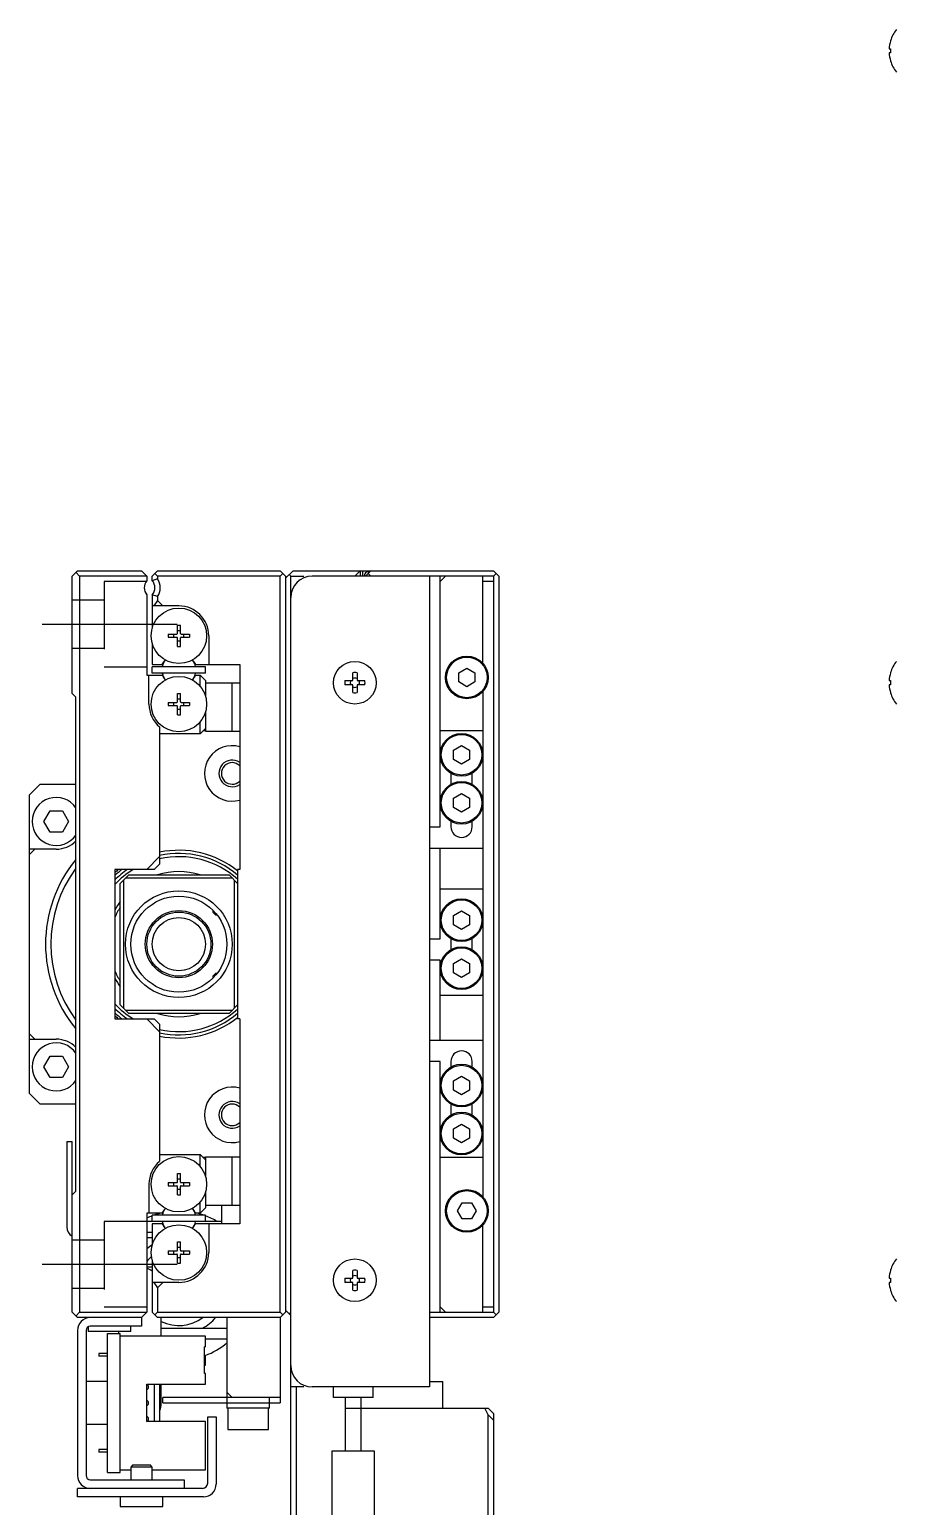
# Model space of a CAD drawing. Extents: x 0 to 718, y -8 to 409.
# Drawn here: x 0 to 81.3, y 241.6 to 380 of the extents above; entities that cross this region are included whole.
import ezdxf

# ---------------------------------------------------------------- set-up
doc = ezdxf.new("R2010")
doc.units = 0
doc.header["$LTSCALE"] = 0.5
doc.linetypes.add('CENTER', pattern=[50.8, 31.75, -6.35, 6.35, -6.35])
doc.linetypes.add('DASHED', pattern=[19.05, 12.7, -6.35])
for name, color, linetype in [('MSM_CENTER', 1, 'CENTER'), ('MSM_CONTINUOUS', 7, 'CONTINUOUS'), ('MSM_DASHED', 4, 'DASHED'), ('MSM_NARROW', 5, 'CONTINUOUS')]:
    doc.layers.add(name, color=color, linetype=linetype)

msp = doc.modelspace()

# ---------------------------------------------------------------- linework, layer by layer
at = {"layer": 'MSM_CENTER'}
for p, q in [((1.18, 324.31), (13.83, 324.31)), ((1.18, 264.31), (13.83, 264.31))]:
    msp.add_line(p, q, dxfattribs=at)
at = {"layer": 'MSM_CONTINUOUS'}
for p, q in [((80.58, 378.23), (80.72, 378.23)), ((80.72, 378.98), (80.72, 378.95)), ((80.72, 378.23), (80.72, 377.83)), ((80.72, 377.83), (80.58, 377.83)), ((80.72, 377.1), (80.72, 377.08)), ((4.5, 329.31), (4, 328.81)), ((4, 317.81), (4, 328.81)), ((4.35, 329.16), (4.7, 328.81)), ((4.5, 329.31), (10.5, 329.31)), ((4.7, 328.81), (4.7, 259.81)), ((11, 328.81), (4.7, 328.81)), ((11, 328.81), (10.5, 329.31)), ((11, 328.81), (11, 328.37)), ((11.5, 328.81), (12, 329.31)), ((11.5, 328.37), (11.5, 328.81)), ((12, 328.54), (11.5, 328.37)), ((11.75, 329.06), (12, 328.81)), ((12, 329.31), (23.5, 329.31)), ((12, 328.81), (12, 328.54)), ((23.5, 328.81), (12, 328.81)), ((24, 328.81), (23.5, 329.31)), ((23.5, 328.81), (23.75, 329.06)), ((23.5, 259.81), (23.5, 328.81)), ((24.7, 329.31), (24, 328.61)), ((24, 328.81), (24, 259.81)), ((24.35, 328.96), (24.5, 328.81)), ((24.5, 328.81), (25.7, 328.81)), ((24.5, 237.31), (24.5, 328.81)), ((24.7, 329.31), (43.5, 329.31)), ((43.5, 328.81), (26.5, 328.81)), ((30.5, 328.81), (31, 329.31)), ((31, 329.31), (31, 328.81)), ((31.2, 329.31), (31.2, 328.81)), ((31.4, 328.91), (31.4, 328.81)), ((32, 329.31), (31.5, 328.81)), ((31.7, 329.21), (31.9, 329.21)), ((31.75, 329.06), (32, 328.81)), ((37.5, 328.81), (37.5, 252.81)), ((38.5, 328.31), (39, 328.81)), ((38.5, 305.31), (38.5, 328.81)), ((42.5, 320.63), (42.5, 328.81)), ((43.5, 328.31), (42.5, 328.31)), ((44, 328.81), (43.5, 329.31)), ((43.5, 328.81), (43.75, 329.06)), ((43.5, 328.81), (43.5, 259.81)), ((44, 328.81), (44, 259.81)), ((11, 327.05), (11, 319.51)), ((12, 326.88), (11.5, 327.05)), ((11.5, 327.05), (11.5, 323.92)), ((12, 326.88), (12, 326.51)), ((14, 326.01), (11.5, 326.01)), ((12, 326.51), (11.65, 326.01)), ((12.5, 326.01), (12, 326.51)), ((13.86, 324.21), (14.15, 324.21)), ((13.86, 323.42), (13.86, 324.21)), ((14.15, 323.42), (14.15, 324.21)), ((13, 323.36), (13.8, 323.36)), ((13, 323.36), (13, 323.07)), ((13, 323.07), (13.8, 323.07)), ((13.53, 323.07), (13.53, 323.36)), ((14.15, 323.68), (13.86, 323.68)), ((13.86, 322.21), (13.86, 323.01)), ((13.86, 322.74), (14.15, 322.74)), ((14.15, 322.21), (14.15, 323.01)), ((14.21, 323.36), (15, 323.36)), ((14.21, 323.07), (15, 323.07)), ((14.47, 323.07), (14.47, 323.36)), ((15, 323.36), (15, 323.07)), ((16.8, 323.21), (16.8, 320.51)), ((11.5, 322.5), (11.5, 320.51)), ((13.86, 322.21), (14.15, 322.21)), ((11.5, 320.51), (12.45, 320.51)), ((11.5, 319.71), (11.5, 320.31)), ((16.5, 320.31), (11.5, 320.31)), ((12.45, 320.51), (12.6, 320.77)), ((15.4, 320.77), (15.55, 320.51)), ((15.55, 320.51), (19.7, 320.51)), ((16.5, 319.71), (16.5, 320.31)), ((19.7, 320.51), (19.7, 301.31)), ((30.3, 319.01), (30.3, 319.74)), ((30.7, 319.74), (30.7, 319.01)), ((40.25, 319.74), (41, 320.18)), ((40.25, 318.88), (40.25, 319.74)), ((41, 320.18), (41.75, 319.74)), ((41.75, 319.74), (41.75, 318.88)), ((80.72, 319.76), (80.72, 319.74)), ((11, 319.51), (12.45, 319.51)), ((11.2, 316.81), (11.2, 319.51)), ((16.5, 319.71), (11.5, 319.71)), ((12.45, 319.51), (12.58, 319.29)), ((15.55, 319.51), (15.42, 319.29)), ((15.55, 319.51), (16, 319.51)), ((16, 318.47), (16, 319.51)), ((16.5, 319.01), (16, 319.51)), ((16.5, 319.01), (16.5, 317.52)), ((19.7, 318.76), (16.5, 318.76)), ((19, 314.26), (19, 318.76)), ((29.57, 319.01), (30.3, 319.01)), ((30.3, 318.61), (29.57, 318.61)), ((30.3, 317.88), (30.3, 318.61)), ((30.7, 319.01), (31.43, 319.01)), ((31.43, 318.61), (30.7, 318.61)), ((30.7, 318.61), (30.7, 317.88)), ((41, 318.44), (40.25, 318.88)), ((41.75, 318.88), (41, 318.44)), ((80.58, 319.01), (80.72, 319.01)), ((80.72, 318.61), (80.58, 318.61)), ((80.72, 319.01), (80.72, 318.61)), ((4.35, 317.46), (4, 317.81)), ((4.35, 271.16), (4.35, 317.46)), ((13.86, 317.81), (14.15, 317.81)), ((13.86, 317.02), (13.86, 317.81)), ((14.15, 317.28), (13.86, 317.28)), ((14.15, 317.02), (14.15, 317.81)), ((42.5, 317.99), (42.5, 270.63)), ((80.72, 317.88), (80.72, 317.86)), ((13, 316.96), (13.8, 316.96)), ((13, 316.96), (13, 316.67)), ((13, 316.67), (13.8, 316.67)), ((13.53, 316.67), (13.53, 316.96)), ((13.86, 315.81), (13.86, 316.61)), ((13.86, 316.34), (14.15, 316.34)), ((13.86, 315.81), (14.15, 315.81)), ((14.15, 315.81), (14.15, 316.61)), ((14.21, 316.96), (15, 316.96)), ((14.21, 316.67), (15, 316.67)), ((14.47, 316.67), (14.47, 316.96)), ((15, 316.96), (15, 316.67)), ((16.5, 316.1), (16.5, 314.26)), ((12.2, 314.67), (12.2, 301.81)), ((16, 314.01), (16, 315.15)), ((16, 314.01), (16.5, 314.51)), ((16.5, 314.31), (16.3, 314.31)), ((16.5, 314.26), (19.7, 314.26)), ((42.5, 314.31), (38.5, 314.31)), ((16, 314.01), (12.2, 314.01)), ((39.75, 312.49), (40.5, 312.93)), ((40.5, 312.93), (41.25, 312.49)), ((39.75, 311.63), (39.75, 312.49)), ((40.5, 311.19), (39.75, 311.63)), ((41.25, 311.63), (40.5, 311.19)), ((41.25, 312.49), (41.25, 311.63)), ((39.5, 310.33), (39.5, 309.29)), ((41.5, 309.29), (41.5, 310.33)), ((1, 309.31), (0, 308.31)), ((1, 309.31), (4.35, 309.31)), ((0, 280.31), (0, 308.31)), ((39.75, 307.99), (40.5, 308.43)), ((39.75, 307.13), (39.75, 307.99)), ((40.5, 308.43), (41.25, 307.99)), ((41.25, 307.99), (41.25, 307.13)), ((1.35, 305.81), (1.92, 306.81)), ((1.92, 306.81), (3.08, 306.81)), ((3.08, 306.81), (3.65, 305.81)), ((40.5, 306.69), (39.75, 307.13)), ((41.25, 307.13), (40.5, 306.69)), ((1.92, 304.81), (1.35, 305.81)), ((3.08, 304.81), (1.92, 304.81)), ((3.65, 305.81), (3.08, 304.81)), ((37.5, 305.31), (38.5, 305.31)), ((39.5, 305.83), (39.5, 305.31)), ((41.5, 305.31), (41.5, 305.83)), ((0, 302.71), (0.5, 303.21)), ((2.5, 303.21), (0, 303.21)), ((37.5, 303.31), (42.5, 303.31)), ((38.5, 294.81), (38.5, 303.31)), ((10.99, 301.31), (12.2, 302.52)), ((12.2, 301.81), (11.7, 301.31)), ((8, 301.31), (8, 287.31)), ((11.7, 301.31), (8, 301.31)), ((8.5, 300.01), (9.3, 300.81)), ((19, 300.51), (9, 300.51)), ((9.3, 300.81), (18.7, 300.81)), ((18.7, 300.81), (19.5, 300.01)), ((19.5, 301.31), (19.5, 287.31)), ((19.7, 301.31), (19.5, 301.31)), ((8.5, 288.61), (8.5, 300.01)), ((8.8, 300.31), (8.8, 288.31)), ((19.2, 288.31), (19.2, 300.31)), ((38.5, 299.51), (42.5, 299.51)), ((17.2, 297.29), (17.2, 297.47)), ((17.2, 297.29), (17.43, 297.06)), ((17.43, 297.23), (17.43, 297.06)), ((17.43, 297.06), (17.56, 297.06)), ((39.75, 296.99), (40.5, 297.43)), ((39.75, 296.13), (39.75, 296.99)), ((40.5, 297.43), (41.25, 296.99)), ((41.25, 296.99), (41.25, 296.13)), ((39.5, 294.83), (39.5, 293.79)), ((40.5, 295.69), (39.75, 296.13)), ((41.25, 296.13), (40.5, 295.69)), ((41.5, 293.79), (41.5, 294.83)), ((37.5, 294.81), (38.5, 294.81)), ((38.5, 292.81), (37.5, 292.81)), ((38.5, 285.31), (38.5, 292.81)), ((39.75, 292.49), (40.5, 292.93)), ((39.75, 291.63), (39.75, 292.49)), ((40.5, 292.93), (41.25, 292.49)), ((41.25, 292.49), (41.25, 291.63)), ((17.43, 291.56), (17.2, 291.34)), ((17.2, 291.15), (17.2, 291.34)), ((17.43, 291.56), (17.43, 291.39)), ((17.56, 291.56), (17.43, 291.56)), ((40.5, 291.19), (39.75, 291.63)), ((41.25, 291.63), (40.5, 291.19)), ((42.5, 289.51), (38.5, 289.51)), ((9.3, 287.81), (8.5, 288.61)), ((9, 288.11), (19, 288.11)), ((19.5, 288.61), (18.7, 287.81)), ((8, 287.31), (11.7, 287.31)), ((18.7, 287.81), (9.3, 287.81)), ((12.2, 286.1), (10.99, 287.31)), ((11.7, 287.31), (12.2, 286.81)), ((12.2, 286.81), (12.2, 273.96)), ((19.7, 287.31), (19.5, 287.31)), ((19.7, 287.31), (19.7, 268.11)), ((0.5, 285.41), (0, 285.91)), ((0, 285.41), (2.5, 285.41)), ((37.5, 285.31), (42.5, 285.31)), ((1.35, 282.81), (1.92, 283.81)), ((1.92, 283.81), (3.08, 283.81)), ((3.08, 283.81), (3.65, 282.81)), ((1.92, 281.81), (1.35, 282.81)), ((3.65, 282.81), (3.08, 281.81)), ((38.5, 283.31), (37.5, 283.31)), ((38.5, 259.81), (38.5, 283.31)), ((39.5, 283.31), (39.5, 282.79)), ((41.5, 282.79), (41.5, 283.31)), ((3.08, 281.81), (1.92, 281.81)), ((39.75, 281.49), (40.5, 281.93)), ((39.75, 280.63), (39.75, 281.49)), ((40.5, 281.93), (41.25, 281.49)), ((41.25, 281.49), (41.25, 280.63)), ((0, 280.31), (1, 279.31)), ((40.5, 280.19), (39.75, 280.63)), ((41.25, 280.63), (40.5, 280.19)), ((4.35, 279.31), (1, 279.31)), ((39.5, 279.33), (39.5, 278.29)), ((41.5, 278.29), (41.5, 279.33)), ((39.75, 276.99), (40.5, 277.43)), ((39.75, 276.13), (39.75, 276.99)), ((40.5, 277.43), (41.25, 276.99)), ((41.25, 276.99), (41.25, 276.13)), ((3.5, 275.81), (4, 275.81)), ((3.5, 275.81), (3.5, 267.81)), ((4, 259.81), (4, 275.81)), ((40.5, 275.69), (39.75, 276.13)), ((41.25, 276.13), (40.5, 275.69)), ((12.2, 274.61), (16, 274.61)), ((16, 273.47), (16, 274.61)), ((16.5, 274.11), (16, 274.61)), ((16.5, 274.31), (16.3, 274.31)), ((19.7, 274.36), (16.5, 274.36)), ((16.5, 274.36), (16.5, 272.52)), ((19, 269.86), (19, 274.36)), ((42.5, 274.31), (38.5, 274.31)), ((13.86, 272.81), (14.15, 272.81)), ((13.86, 272.02), (13.86, 272.81)), ((14.15, 272.02), (14.15, 272.81)), ((11.2, 271.81), (11.2, 269.11)), ((13, 271.96), (13.8, 271.96)), ((13, 271.96), (13, 271.67)), ((13, 271.67), (13.8, 271.67)), ((13.53, 271.67), (13.53, 271.96)), ((14.15, 272.28), (13.86, 272.28)), ((13.86, 270.81), (13.86, 271.61)), ((13.86, 271.34), (14.15, 271.34)), ((14.15, 270.81), (14.15, 271.61)), ((14.21, 271.96), (15, 271.96)), ((14.21, 271.67), (15, 271.67)), ((14.47, 271.67), (14.47, 271.96)), ((15, 271.96), (15, 271.67)), ((4, 270.81), (4.35, 271.16)), ((13.86, 270.81), (14.15, 270.81)), ((16, 269.11), (16, 270.15)), ((16.5, 271.1), (16.5, 269.61)), ((40.13, 269.31), (40.57, 270.06)), ((40.57, 270.06), (41.43, 270.06)), ((41.43, 270.06), (41.87, 269.31)), ((11, 269.11), (11, 259.81)), ((12.45, 269.11), (11, 269.11)), ((11.5, 268.31), (11.5, 268.91)), ((16.5, 268.91), (11.5, 268.91)), ((12.45, 269.11), (12.58, 269.33)), ((15.55, 269.11), (15.42, 269.33)), ((16, 269.11), (15.55, 269.11)), ((16, 269.11), (16.5, 269.61)), ((16.5, 269.86), (19.7, 269.86)), ((16.5, 268.31), (16.5, 268.91)), ((18, 269.86), (18, 268.11)), ((40.57, 268.56), (40.13, 269.31)), ((41.43, 268.56), (40.57, 268.56)), ((41.87, 269.31), (41.43, 268.56)), ((18, 268.31), (11, 268.31)), ((11, 267.31), (11.5, 267.31)), ((12.45, 268.11), (11.5, 268.11)), ((11.5, 268.11), (11.5, 266.12)), ((12.45, 268.11), (12.6, 267.85)), ((15.4, 267.85), (15.55, 268.11)), ((19.7, 268.11), (15.55, 268.11)), ((16.8, 268.11), (16.8, 265.41)), ((42.5, 259.81), (42.5, 267.99)), ((11, 266.81), (11.5, 266.81)), ((13.86, 266.41), (14.15, 266.41)), ((13.86, 265.62), (13.86, 266.41)), ((14.15, 265.88), (13.86, 265.88)), ((14.15, 265.62), (14.15, 266.41)), ((11.5, 264.7), (11.5, 259.81)), ((13, 265.56), (13.8, 265.56)), ((13, 265.56), (13, 265.27)), ((13, 265.27), (13.8, 265.27)), ((13.53, 265.27), (13.53, 265.56)), ((13.86, 264.41), (13.86, 265.21)), ((13.86, 264.94), (14.15, 264.94)), ((13.86, 264.41), (14.15, 264.41)), ((14.15, 264.41), (14.15, 265.21)), ((14.21, 265.56), (15, 265.56)), ((14.21, 265.27), (15, 265.27)), ((14.47, 265.27), (14.47, 265.56)), ((15, 265.56), (15, 265.27)), ((11.5, 264.04), (11, 264.04)), ((29.57, 263.01), (30.3, 263.01)), ((30.3, 263.01), (30.3, 263.74)), ((30.7, 263.74), (30.7, 263.01)), ((30.7, 263.01), (31.43, 263.01)), ((80.58, 263.01), (80.72, 263.01)), ((80.72, 263.76), (80.72, 263.74)), ((80.72, 263.01), (80.72, 262.61)), ((14, 262.61), (11.5, 262.61)), ((11.65, 262.61), (12, 262.11)), ((12, 262.11), (12.5, 262.61)), ((12, 262.11), (12, 259.81)), ((30.3, 262.61), (29.57, 262.61)), ((30.3, 261.88), (30.3, 262.61)), ((31.43, 262.61), (30.7, 262.61)), ((30.7, 262.61), (30.7, 261.88)), ((80.72, 262.61), (80.58, 262.61)), ((80.72, 261.88), (80.72, 261.86)), ((39, 259.81), (38.5, 260.31)), ((42.5, 260.31), (43.5, 260.31)), ((4.5, 259.31), (4, 259.81)), ((4.7, 259.81), (4.35, 259.46)), ((10.5, 259.31), (4.5, 259.31)), ((4.7, 259.81), (11, 259.81)), ((10.5, 259.31), (11, 259.81)), ((10.5, 259.31), (10.5, 258.51)), ((12, 259.31), (11.5, 259.81)), ((12, 259.81), (11.75, 259.56)), ((12, 259.81), (23.5, 259.81)), ((23.5, 259.31), (12, 259.31)), ((12.35, 257.56), (12.35, 259.31)), ((18.5, 259.31), (18.5, 250.81)), ((23.75, 259.56), (23.5, 259.81)), ((24, 259.81), (23.5, 259.31)), ((23.5, 259.31), (23.5, 251.31)), ((24, 260.01), (24.5, 259.51)), ((24.5, 259.81), (24.35, 259.66)), ((37.5, 259.81), (43.5, 259.81)), ((43.5, 259.31), (37.5, 259.31)), ((43.75, 259.56), (43.5, 259.81)), ((43.5, 259.31), (44, 259.81)), ((4.5, 258.11), (4.5, 244.51)), ((5.3, 258.11), (5.3, 244.51)), ((5.5, 258.46), (5.5, 258.01)), ((9.5, 258.01), (5.5, 258.01)), ((10.5, 258.51), (5.7, 258.51)), ((7.3, 244.81), (7.3, 257.81)), ((7.3, 257.81), (8.5, 257.81)), ((8.35, 258.01), (8.35, 257.81)), ((8.5, 244.81), (8.5, 257.81)), ((16.5, 257.56), (8.5, 257.56)), ((9.5, 258.01), (9.5, 258.51)), ((12.35, 258.31), (18.5, 258.31)), ((16.5, 256.56), (16.5, 257.56)), ((16.4, 254.06), (16.4, 256.56)), ((16.5, 256.56), (16.4, 256.56)), ((16.5, 257.31), (18.5, 257.31)), ((6.5, 255.94), (6.5, 255.69)), ((7.3, 255.94), (6.5, 255.94)), ((7.3, 255.69), (6.5, 255.69)), ((16.4, 255.76), (16.5, 255.76)), ((16.4, 255.39), (16.5, 255.39)), ((16.4, 255.24), (16.5, 255.24)), ((16.4, 254.86), (16.5, 254.86)), ((16.5, 254.86), (16.5, 255.76)), ((7.3, 253.31), (5.3, 253.31)), ((16.5, 254.06), (16.4, 254.06)), ((16.5, 253.06), (16.5, 254.06)), ((37.5, 253.31), (38.75, 253.31)), ((38.75, 250.81), (38.75, 253.31)), ((11, 249.56), (11, 253.06)), ((11, 253.06), (16.5, 253.06)), ((11.7, 253.06), (11.7, 249.56)), ((12.2, 253.06), (12.2, 249.56)), ((12.35, 251.31), (12.35, 253.06)), ((19, 251.81), (18.5, 252.31)), ((25.7, 252.81), (24.5, 252.81)), ((25, 252.81), (25, 237.31)), ((37.5, 252.81), (26.5, 252.81)), ((28.5, 251.81), (28.5, 252.81)), ((32.2, 251.81), (32.2, 252.81)), ((12.5, 251.31), (12.5, 251.81)), ((23.5, 251.81), (12.5, 251.81)), ((12.5, 251.31), (23.5, 251.31)), ((22.5, 250.81), (18.5, 250.81)), ((18.6, 250.81), (18.6, 248.81)), ((22.4, 248.81), (22.4, 250.81)), ((22.5, 250.81), (22.5, 251.81)), ((32.2, 251.81), (28.5, 251.81)), ((29.6, 251.81), (29.6, 246.81)), ((29.6, 250.81), (43, 250.81)), ((31.1, 246.81), (31.1, 251.81)), ((43, 250.2), (42.69, 250.81)), ((43, 250.81), (43.5, 250.31)), ((5.3, 249.31), (7.3, 249.31)), ((16.5, 249.56), (11, 249.56)), ((16.5, 245.06), (16.5, 249.56)), ((16.7, 250.01), (17.5, 250.01)), ((16.7, 243.81), (16.7, 250.01)), ((17.5, 250.01), (17.5, 243.71)), ((43, 237.31), (43, 250.2)), ((43.5, 249.7), (43, 250.2)), ((43.5, 250.31), (43.5, 237.31)), ((18.6, 248.81), (22.4, 248.81)), ((6.5, 246.94), (6.5, 246.69)), ((7.3, 246.94), (6.5, 246.94)), ((7.3, 246.69), (6.5, 246.69)), ((28.35, 246.81), (28.35, 225.62)), ((32.35, 246.81), (28.35, 246.81)), ((32.35, 225.62), (32.35, 246.81)), ((8.5, 245.06), (9.5, 245.06)), ((9.7, 245.51), (9.5, 245.31)), ((11.5, 245.31), (9.5, 245.31)), ((9.5, 245.31), (9.5, 244.11)), ((9.7, 245.51), (11.3, 245.51)), ((11.5, 245.31), (11.3, 245.51)), ((11.5, 244.11), (11.5, 245.31)), ((11.5, 245.06), (16.5, 245.06)), ((5.7, 244.11), (14.5, 244.11)), ((7.3, 244.81), (8.5, 244.81)), ((14.5, 244.11), (14.5, 243.31)), ((4.5, 242.51), (4.5, 243.31)), ((16.2, 243.31), (4.5, 243.31)), ((16.3, 242.51), (4.5, 242.51)), ((8.5, 242.51), (8.5, 241.61)), ((12.5, 241.61), (12.5, 242.51)), ((8.5, 241.61), (12.5, 241.61))]:
    msp.add_line(p, q, dxfattribs=at)
for centre, radius in [((14, 323.21), 2.6), ((41, 319.31), 2), ((41, 319.31), 1.9), ((30.5, 318.81), 2), ((14, 316.81), 2.6), ((40.5, 312.06), 2), ((40.5, 312.06), 1.9), ((40.5, 307.56), 2), ((40.5, 307.56), 1.9), ((14, 294.31), 5), ((14, 294.31), 4.5), ((40.5, 296.56), 2), ((40.5, 296.56), 1.9), ((14, 294.31), 3.15), ((14, 294.31), 3), ((40.5, 292.06), 2), ((40.5, 292.06), 1.9), ((40.5, 281.06), 2), ((40.5, 281.06), 1.9), ((40.5, 276.56), 2), ((40.5, 276.56), 1.9), ((14, 271.81), 2.6), ((41, 269.31), 2), ((41, 269.31), 1.9), ((14, 265.41), 2.6), ((30.5, 262.81), 2)]:
    msp.add_circle(centre, radius, dxfattribs=at)
for centre, radius, start, end in [((83.77, 378.03), 3.2, 141.3178, 162.73), ((83.77, 378.03), 3.19, 163.0947, 176.4096), ((83.77, 378.03), 3.19, 183.5904, 196.9053), ((83.77, 378.03), 3.2, 197.27, 218.6822), ((11.75, 327.71), 1, 138.5904, 221.4096), ((10.75, 327.71), 1, 318.5904, 41.4096), ((10.75, 327.71), 1.5, 326.4427, 33.5573), ((26.5, 326.81), 2, 90, 180), ((31.7, 328.91), 0.3, 90, 180), ((14, 323.21), 2.8, 0, 90), ((13.8, 323.42), 0.06, 270, 0), ((13.8, 323.01), 0.06, 0, 90), ((14.21, 323.42), 0.06, 180, 270), ((14.21, 323.01), 0.06, 90, 180), ((14, 320.01), 1.59, 143.8028, 169.1069), ((14.12, 319.9), 1.75, 142.994, 150), ((13.89, 319.9), 1.75, 30, 37.006), ((14, 320.01), 1.59, 10.8931, 36.1972), ((30.5, 318.81), 0.95, 77.8468, 102.1532), ((83.77, 318.81), 3.19, 163.0947, 176.4096), ((83.77, 318.81), 3.2, 141.3178, 162.73), ((14, 320.01), 1.59, 190.8931, 216.1972), ((14.12, 320.13), 1.75, 208.6217, 217.006), ((14, 320.01), 1.59, 323.8028, 349.1069), ((13.89, 320.13), 1.75, 322.994, 331.3783), ((30.5, 318.81), 0.95, 167.8468, 192.1532), ((30.5, 318.81), 0.435, 152.6335, 207.3665), ((30.5, 318.81), 0.435, 62.6335, 117.3665), ((30.5, 318.81), 0.435, 242.6335, 297.3665), ((30.5, 318.81), 0.435, 332.6335, 27.3665), ((30.5, 318.81), 0.95, 347.8468, 12.1532), ((83.77, 318.81), 3.19, 183.5904, 196.9053), ((13.8, 317.02), 0.06, 270, 0), ((14.21, 317.02), 0.06, 180, 270), ((30.5, 318.81), 0.95, 257.8468, 282.1532), ((83.77, 318.81), 3.2, 197.27, 218.6822), ((14, 316.81), 2.8, 180, 229.9948), ((13.8, 316.61), 0.06, 0, 90), ((14.21, 316.61), 0.06, 90, 180), ((19, 310.31), 2.6, 74.3815, 285.6185), ((19, 310.31), 1.01, 45.9346, 314.0654), ((2.5, 305.81), 2.25, 34.6921, 325.3079), ((40.5, 305.31), 1, 180, 0), ((2.5, 305.81), 2.6, 270, 315.3603), ((14, 294.31), 12.5, 140.5338, 219.4662), ((14, 294.31), 8.8, 51.3178, 101.8029), ((14, 294.31), 8.5, 49.6798, 102.2258), ((14, 294.31), 8.2, 47.8764, 102.6804), ((14, 294.31), 12, 143.5298, 216.4702), ((14, 294.31), 8.2, 121.3881, 137.0297), ((14, 294.31), 9, 128.9424, 131.8103), ((14, 294.31), 8.8, 127.3018, 132.9859), ((14, 294.31), 8.5, 124.5603, 134.9009), ((14, 294.31), 6.8, 72.9174, 107.0826), ((14, 294.31), 6.8, 143.9811, 151.9275), ((14, 294.31), 6.5, 147.7958, 157.3801), ((14, 294.31), 6.5, 202.6199, 212.2042), ((14, 294.31), 6.8, 208.0725, 216.0189), ((14, 294.31), 8.2, 222.9703, 238.6119), ((14, 294.31), 8.5, 225.0991, 235.4397), ((14, 294.31), 8.2, 257.3196, 312.1236), ((14, 294.31), 8.8, 227.0141, 232.6982), ((14, 294.31), 9, 228.1897, 231.0576), ((14, 294.31), 6.8, 252.9174, 287.0826), ((14, 294.31), 8.5, 257.7742, 310.3202), ((14, 294.31), 8.8, 258.1971, 308.6822), ((2.5, 282.81), 2.6, 44.6397, 90), ((2.5, 282.81), 2.25, 34.6921, 325.3079), ((40.5, 283.31), 1, 0, 180), ((19, 278.31), 2.6, 74.3815, 285.6185), ((19, 278.31), 1.01, 45.9346, 314.0654), ((14, 271.81), 2.8, 130.0052, 180), ((13.8, 272.02), 0.06, 270, 0), ((13.8, 271.61), 0.06, 0, 90), ((14.21, 272.02), 0.06, 180, 270), ((14.21, 271.61), 0.06, 90, 180), ((14, 262.31), 7, 110.9248, 115.3769), ((14, 262.31), 7, 103.7291, 109.463), ((14, 268.61), 1.59, 143.8028, 169.1069), ((14.12, 268.5), 1.75, 142.994, 151.3783), ((13.89, 268.5), 1.75, 28.6217, 37.006), ((14, 268.61), 1.59, 10.8931, 36.1972), ((14, 262.31), 7, 70.537, 76.2709), ((14, 262.31), 7, 58.9973, 69.0752), ((4.5, 267.81), 1, 180, 240.0001), ((14, 268.61), 1.59, 190.8931, 216.1972), ((14.12, 268.73), 1.75, 210, 217.006), ((14, 268.61), 1.59, 323.8028, 349.1069), ((13.89, 268.73), 1.75, 322.994, 330), ((14, 262.31), 4.57, 123.1038, 131.0301), ((14, 262.31), 3.75, 133.3295, 143.1301), ((13.8, 265.62), 0.06, 270, 0), ((13.8, 265.21), 0.06, 0, 90), ((14, 265.41), 2.8, 270, 0), ((14.21, 265.62), 0.06, 180, 270), ((14.21, 265.21), 0.06, 90, 180), ((83.77, 262.81), 3.2, 141.3178, 162.73), ((10.35, 262.04), 2, 54.9004, 71.0344), ((30.5, 262.81), 0.95, 167.8468, 192.1532), ((30.5, 262.81), 0.435, 152.6335, 207.3665), ((30.5, 262.81), 0.95, 77.8468, 102.1532), ((30.5, 262.81), 0.435, 62.6335, 117.3665), ((30.5, 262.81), 0.435, 332.6335, 27.3665), ((30.5, 262.81), 0.95, 347.8468, 12.1532), ((83.77, 262.81), 3.19, 163.0947, 176.4096), ((30.5, 262.81), 0.435, 242.6335, 297.3665), ((30.5, 262.81), 0.95, 257.8468, 282.1532), ((83.77, 262.81), 3.19, 183.5904, 196.9053), ((83.77, 262.81), 3.2, 197.27, 218.6822), ((5.7, 258.11), 1.2, 90, 180), ((14, 262.31), 3.75, 243.8961, 306.8699), ((14, 262.31), 4.57, 298.9226, 318.9699), ((5.7, 258.11), 0.4, 90, 180), ((14, 262.31), 7, 290.6561, 310.0052), ((26.5, 254.81), 2, 180, 270), ((10.9, 252.81), 0.25, 293.5782, 66.4218), ((10.35, 251.31), 2, 337.6684, 22.3316), ((10.9, 251.31), 0.25, 293.5782, 66.4218), ((10.9, 249.81), 0.25, 293.5782, 66.4218), ((5.7, 244.51), 1.2, 180, 270), ((5.7, 244.51), 0.4, 180, 270), ((16.2, 243.81), 0.5, 270, 0), ((16.3, 243.71), 1.2, 270, 0)]:
    msp.add_arc(centre, radius, start, end, dxfattribs=at)
at = {"layer": 'MSM_DASHED'}
for p, q in [((10.95, 328.31), (7, 328.31)), ((7, 328.31), (7, 320.31)), ((7, 326.56), (4, 326.56)), ((4, 322.06), (7, 322.06)), ((7, 320.31), (11, 320.31)), ((7, 268.31), (7, 260.31)), ((11, 268.31), (7, 268.31)), ((7, 266.56), (4, 266.56)), ((4, 262.06), (7, 262.06)), ((7, 260.31), (11, 260.31))]:
    msp.add_line(p, q, dxfattribs=at)
at = {"layer": 'MSM_NARROW'}
msp.add_circle((14, 294.31), 2.5, dxfattribs=at)
for centre in [(19, 310.31), (19, 278.31)]:
    msp.add_arc(centre, 1.25, 55.9442, 304.0558, dxfattribs=at)

doc.saveas('drawing.dxf')
